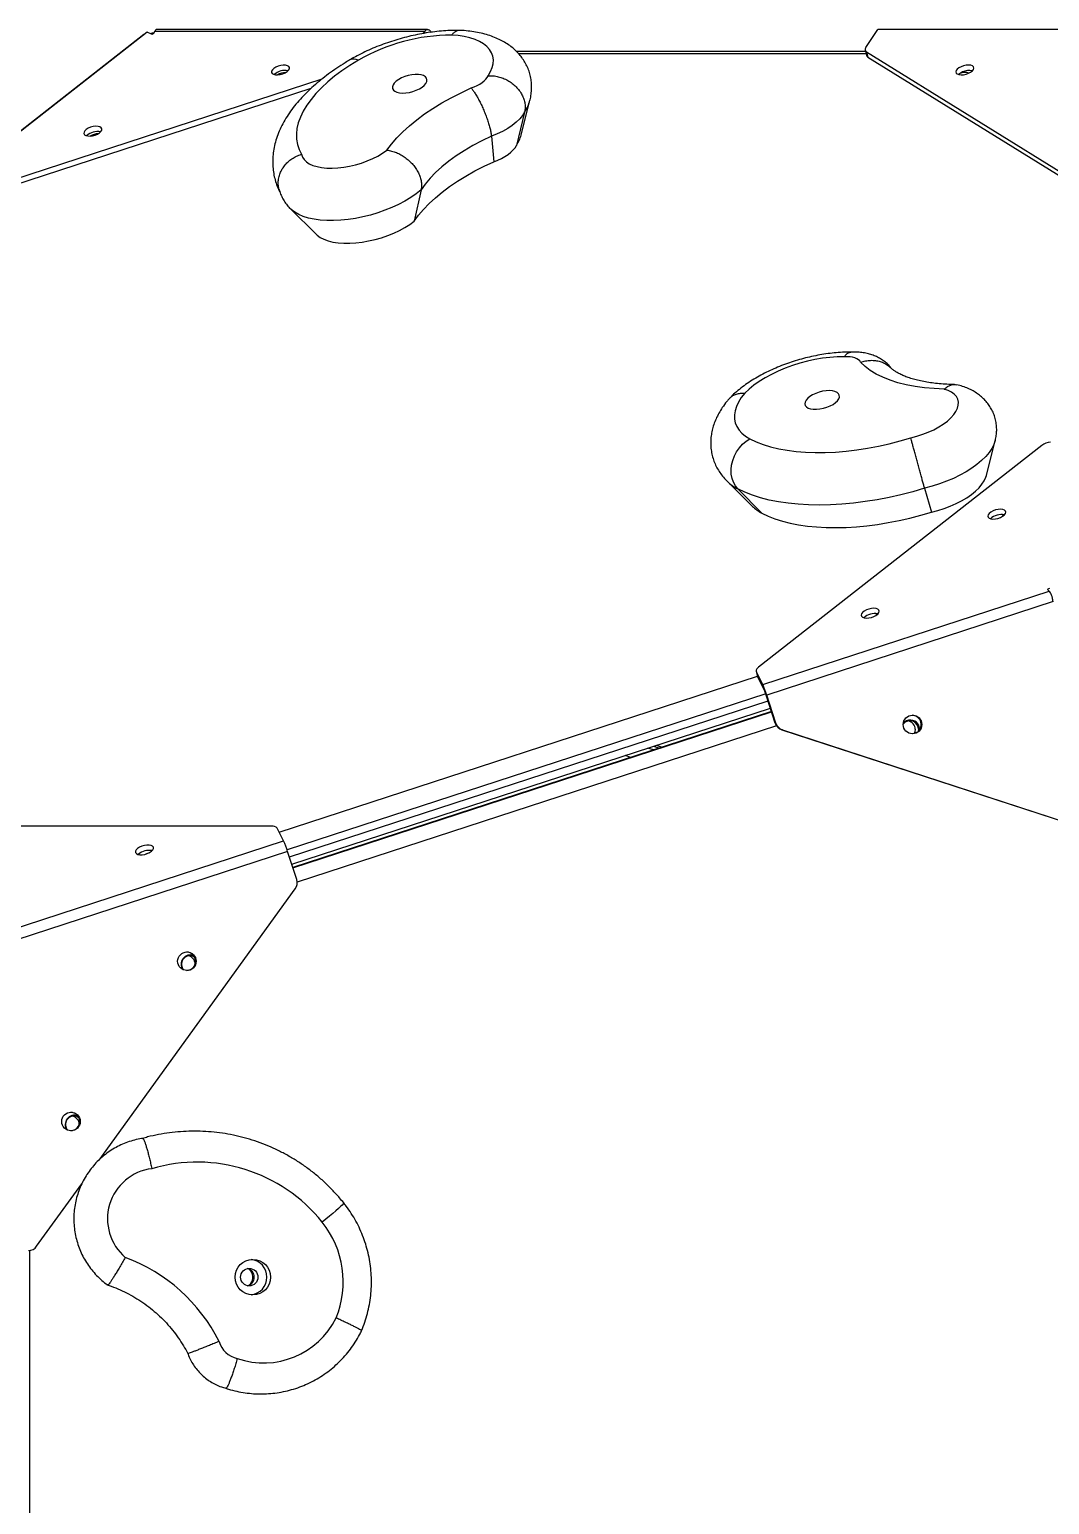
# Model space of a CAD drawing. Header units: millimetres. Extents: x -4720 to 4364, y -4819 to 4363.
# Drawn here: x 963 to 1457, y 127 to 842 of the extents above; entities that cross this region are included whole.
import ezdxf

# ---------------------------------------------------------------- set-up
doc = ezdxf.new("R2010")
doc.units = ezdxf.units.MM
doc.layers.add('DIKOM_ОБЪЕКТ', color=7, linetype='Continuous')

msp = doc.modelspace()

# ---------------------------------------------------------------- linework, layer by layer
at = {"layer": 'DIKOM_ОБЪЕКТ'}
for p, q in [((924.2, 765.76), (1018.17, 839.26)), ((1019.79, 840.26), (925.82, 766.76)), ((1018.34, 839.13), (1018.17, 839.26)), ((1021.83, 839.37), (1019.79, 840.26)), ((1023.38, 840.61), (1023.06, 839.78)), ((1154.33, 840.6), (1023.38, 840.61)), ((1155.75, 841.5), (1024.5, 841.5)), ((1153.62, 839.62), (1154.33, 840.6)), ((1154.56, 839.77), (1154.33, 840.6)), ((1157.04, 840.17), (1157.16, 840.6)), ((1157.16, 840.6), (1157.44, 840.22)), ((1368.18, 832.78), (1374.03, 841.55)), ((1505.37, 841.56), (1374.03, 841.55)), ((1368.08, 830.87), (1198.9, 830.87)), ((1368.37, 829.82), (1199.87, 829.82)), ((1367.89, 831.53), (1368.6, 828.98)), ((1368.54, 830.74), (1475.29, 764.56)), ((1368.54, 830.74), (1369.25, 828.19)), ((1369.25, 828.19), (1476, 762)), ((942.54, 764.74), (1104.58, 817.6)), ((943.25, 762.19), (1099.34, 813.11)), ((1202.75, 801.46), (1198.79, 785.35)), ((1201.08, 790.41), (1205.38, 807.35)), ((1205.38, 807.35), (1205.35, 807.24)), ((1186.69, 789.78), (1187.85, 777.48)), ((1152.58, 763.8), (1149.26, 748.69)), ((1089.3, 754.58), (1101.72, 742.29)), ((1453.56, 639.89), (1316.2, 532.48)), ((1426.67, 625.4), (1430.97, 642.34)), ((1300.85, 622.71), (1313.27, 610.41)), ((1300.92, 622.64), (1300.85, 622.71)), ((1306.18, 618.87), (1317.79, 607.16)), ((1396.69, 619.16), (1399.98, 607.58)), ((1318.22, 524.03), (1457.06, 569.32)), ((1457.06, 569.32), (1456.42, 569.89)), ((1459.01, 564.21), (1320.16, 518.92)), ((1315.04, 530.33), (1315.75, 527.78)), ((1318.22, 524.03), (1315.12, 530.13)), ((1315.12, 530.13), (1315.83, 527.57)), ((1083.76, 452.52), (1315.64, 528.16)), ((1315.83, 527.57), (1315.75, 527.78)), ((1318.93, 521.47), (1315.83, 527.57)), ((1318.22, 524.03), (1318.93, 521.47)), ((1319.7, 519.51), (1087.65, 443.83)), ((1088.74, 440.47), (1320.79, 516.16)), ((1320.16, 518.92), (1319.9, 518.92)), ((1324.31, 505.28), (1319.9, 518.92)), ((1324.58, 505.28), (1320.16, 518.92)), ((1089.88, 436.95), (1321.93, 512.64)), ((1322.47, 510.97), (1090.42, 435.28)), ((1322.47, 510.97), (1090.42, 435.28)), ((1090.46, 435.18), (1322.51, 510.87)), ((1324.89, 504.08), (1092.53, 428.29)), ((1324.31, 505.28), (1324.58, 505.28)), ((1327.51, 502.07), (1530.44, 435.88)), ((1327.78, 502.07), (1327.51, 502.07)), ((1327.78, 502.07), (1530.71, 435.88)), ((1393.72, 502.32), (1393.6, 501.32)), ((1265.29, 494.16), (1268.11, 493.24)), ((1266.62, 494.6), (1269.44, 493.68)), ((1254.31, 488.74), (1251.48, 489.66)), ((1265.29, 492.32), (1262.46, 493.24)), ((1080.01, 455.43), (888.05, 455.43)), ((1085.93, 448.25), (1082.83, 454.35)), ((952.47, 404.71), (1085.93, 448.25)), ((1087.88, 443.15), (956.63, 400.33)), ((1092.29, 429.51), (1087.88, 443.15)), ((996.44, 293.55), (1091.58, 425.02)), ((1041.8, 392.38), (1042.82, 391.89)), ((985.6, 314.72), (986.62, 314.22)), ((966.17, 251.73), (988.14, 282.08)), ((962.81, 249.71), (962.81, 3.84)), ((1070.06, 239.78), (1069.36, 240.56))]:
    msp.add_line(p, q, dxfattribs=at)
at = {"layer": 'DIKOM_ОБЪЕКТ', "flags": 128}
for points in [[(1185.18, 819.15), (1186.31, 821.13), (1187.1, 823.08), (1187.54, 824.99), (1187.63, 826.84), (1187.37, 828.61), (1186.76, 830.28), (1185.8, 831.84), (1184.51, 833.28), (1182.9, 834.58), (1180.97, 835.72), (1178.76, 836.71), (1176.27, 837.53), (1173.54, 838.17), (1170.58, 838.63), (1167.43, 838.89)], [(1088.77, 823.09), (1088.46, 823.63), (1087.82, 824.02), (1086.91, 824.25), (1085.8, 824.29), (1084.57, 824.14), (1083.34, 823.81), (1082.19, 823.33), (1081.22, 822.73), (1080.51, 822.07), (1080.12, 821.4), (1080.08, 820.77), (1080.39, 820.24), (1081.02, 819.84), (1081.93, 819.62), (1083.05, 819.58), (1084.27, 819.73), (1085.51, 820.06), (1086.66, 820.54), (1087.63, 821.13), (1088.34, 821.79), (1088.73, 822.47), (1088.77, 823.09)], [(1122.17, 826.67), (1118.09, 824.15), (1114.24, 821.54), (1110.66, 818.86), (1107.35, 816.11), (1104.33, 813.32), (1101.62, 810.5), (1099.23, 807.65), (1097.17, 804.8), (1095.45, 801.96), (1094.08, 799.14), (1093.06, 796.35), (1092.41, 793.61), (1092.12, 790.93), (1092.2, 788.33), (1092.64, 785.81), (1093.44, 783.39), (1094.6, 781.08)], [(1417.98, 820.33), (1419.03, 820.89), (1419.85, 821.53), (1420.38, 822.2), (1420.56, 822.85), (1420.39, 823.43), (1419.88, 823.89), (1419.07, 824.19), (1418.03, 824.3), (1416.84, 824.23), (1415.59, 823.96), (1414.4, 823.54), (1413.35, 822.98), (1412.52, 822.34), (1412, 821.67), (1411.82, 821.02), (1411.99, 820.44), (1412.5, 819.99), (1413.31, 819.69), (1414.35, 819.57), (1415.54, 819.65), (1416.79, 819.91), (1417.98, 820.33)], [(1143.63, 810.73), (1145.24, 810.81), (1146.93, 811.06), (1148.62, 811.49), (1150.24, 812.08), (1151.74, 812.79), (1153.05, 813.61), (1154.11, 814.49), (1154.88, 815.41), (1155.33, 816.32), (1155.45, 817.19), (1155.22, 817.97), (1154.66, 818.65), (1153.79, 819.19), (1152.64, 819.57), (1151.26, 819.77), (1149.72, 819.78), (1148.06, 819.62), (1146.36, 819.27), (1144.7, 818.76), (1143.13, 818.11), (1141.72, 817.34), (1140.53, 816.48), (1139.61, 815.58), (1138.99, 814.66), (1138.71, 813.77), (1138.76, 812.94), (1139.16, 812.2), (1139.88, 811.59), (1140.9, 811.13), (1142.16, 810.84), (1143.63, 810.73)], [(1176.88, 813.23), (1178.35, 813.78), (1179.73, 814.42), (1181.02, 815.11), (1182.17, 815.87), (1183.18, 816.66), (1184.03, 817.48), (1184.7, 818.32), (1185.18, 819.15)], [(1136.03, 783.06), (1138.27, 786.05), (1140.84, 789.03), (1143.74, 791.99), (1146.96, 794.92), (1150.48, 797.79), (1154.28, 800.6), (1158.35, 803.33), (1162.67, 805.97), (1167.21, 808.51), (1171.95, 810.93), (1176.88, 813.23)], [(1202.75, 801.46), (1201.75, 799.83), (1200.4, 798.21), (1198.74, 796.61), (1196.79, 795.06), (1194.57, 793.58), (1192.13, 792.19), (1189.49, 790.92), (1186.69, 789.78)], [(997.82, 793.43), (997.51, 793.96), (996.88, 794.36), (995.96, 794.58), (994.85, 794.62), (993.63, 794.47), (992.39, 794.14), (991.24, 793.66), (990.27, 793.07), (989.56, 792.41), (989.17, 791.73), (989.13, 791.11), (989.44, 790.57), (990.07, 790.18), (990.99, 789.95), (992.1, 789.91), (993.32, 790.06), (994.56, 790.39), (995.71, 790.87), (996.68, 791.47), (997.39, 792.13), (997.78, 792.8), (997.82, 793.43)], [(1186.69, 789.78), (1182.1, 787.58), (1177.7, 785.26), (1173.53, 782.82), (1169.62, 780.28), (1165.98, 777.66), (1162.63, 774.96), (1159.6, 772.21), (1156.91, 769.43), (1154.56, 766.62), (1152.58, 763.8)], [(1094.6, 781.08), (1095.05, 779.75), (1095.83, 778.52), (1096.96, 777.43), (1098.39, 776.48), (1100.13, 775.69), (1102.14, 775.08), (1104.38, 774.64), (1106.84, 774.39), (1109.46, 774.33), (1112.21, 774.46), (1115.06, 774.78), (1117.96, 775.29), (1120.86, 775.97), (1123.72, 776.82), (1126.5, 777.82), (1129.16, 778.97), (1131.66, 780.23), (1133.96, 781.6), (1136.03, 783.06)], [(1187.85, 777.48), (1189.77, 778.23), (1191.58, 779.08), (1193.26, 780.01), (1194.78, 781.01), (1196.11, 782.07), (1197.23, 783.15), (1198.13, 784.25), (1198.79, 785.35)], [(1149.26, 748.69), (1151.34, 751.54), (1153.75, 754.38), (1156.48, 757.2), (1159.51, 759.99), (1162.83, 762.73), (1166.42, 765.41), (1170.27, 768.02), (1174.36, 770.54), (1178.66, 772.97), (1183.17, 775.29), (1187.85, 777.48)], [(1152.58, 763.8), (1150.22, 761.93), (1147.6, 760.12), (1144.74, 758.4), (1141.69, 756.79), (1138.45, 755.28), (1135.07, 753.91), (1131.58, 752.68), (1128.01, 751.61), (1124.39, 750.71), (1120.76, 749.98), (1117.16, 749.43), (1113.63, 749.07), (1110.18, 748.9), (1106.86, 748.92), (1103.71, 749.14), (1100.74, 749.54), (1097.99, 750.14), (1095.49, 750.91), (1093.25, 751.85), (1091.31, 752.96), (1089.68, 754.23), (1089.32, 754.56)], [(1101.72, 742.29), (1102.24, 741.81), (1103.73, 740.75), (1105.51, 739.85), (1107.56, 739.11), (1109.87, 738.55), (1112.39, 738.16), (1115.1, 737.97), (1117.97, 737.96), (1120.97, 738.13), (1124.04, 738.5), (1127.16, 739.04), (1130.29, 739.76), (1133.39, 740.64), (1136.41, 741.68), (1139.33, 742.86), (1142.11, 744.17), (1144.71, 745.59), (1147.11, 747.1), (1149.26, 748.69)], [(1357.79, 682.92), (1354.36, 682.86), (1350.83, 682.61), (1347.22, 682.17), (1343.55, 681.55), (1339.88, 680.75), (1336.23, 679.77), (1332.63, 678.64), (1329.11, 677.36), (1325.72, 675.93), (1322.48, 674.38), (1319.42, 672.72), (1316.57, 670.96), (1313.95, 669.12), (1311.59, 667.22), (1309.52, 665.27)], [(1365.62, 680.22), (1365.22, 680.87), (1364.63, 681.46), (1363.85, 681.95), (1362.9, 682.36), (1361.8, 682.66), (1360.57, 682.86), (1359.22, 682.94), (1357.79, 682.92)], [(1406.26, 667.27), (1401.34, 667.49), (1396.61, 667.91), (1392.08, 668.53), (1387.78, 669.35), (1383.73, 670.36), (1379.95, 671.57), (1376.45, 672.96), (1373.26, 674.52), (1370.38, 676.26), (1367.83, 678.16), (1365.62, 680.22)], [(1309.52, 665.27), (1307.84, 663.11), (1306.49, 660.96), (1305.47, 658.83), (1304.81, 656.74), (1304.49, 654.7), (1304.53, 652.72), (1304.92, 650.84), (1305.66, 649.05), (1306.75, 647.37), (1308.17, 645.83), (1309.92, 644.42), (1311.98, 643.16)], [(1354.43, 661.6), (1355.07, 662.52), (1355.37, 663.41), (1355.33, 664.25), (1354.95, 664.99), (1354.24, 665.61), (1353.24, 666.08), (1351.98, 666.38), (1350.52, 666.49), (1348.92, 666.43), (1347.24, 666.18), (1345.55, 665.76), (1343.91, 665.18), (1342.41, 664.47), (1341.09, 663.66), (1340.02, 662.78), (1339.23, 661.86), (1338.76, 660.95), (1338.63, 660.08), (1338.84, 659.29), (1339.39, 658.61), (1340.24, 658.06), (1341.38, 657.67), (1342.75, 657.46), (1344.29, 657.44), (1345.94, 657.6), (1347.63, 657.93), (1349.3, 658.44), (1350.88, 659.08), (1352.3, 659.85), (1353.5, 660.7), (1354.43, 661.6)], [(1390.03, 643.66), (1392.92, 644.41), (1395.76, 645.32), (1398.5, 646.38), (1401.1, 647.57), (1403.53, 648.88), (1405.75, 650.28), (1407.72, 651.76), (1409.42, 653.3), (1410.82, 654.86), (1411.9, 656.43), (1412.64, 657.98), (1413.04, 659.5), (1413.08, 660.95), (1412.77, 662.32), (1412.11, 663.59), (1411.11, 664.73), (1409.79, 665.74), (1408.16, 666.59), (1406.26, 667.27)], [(1311.98, 643.16), (1315.06, 641.69), (1318.42, 640.38), (1322.06, 639.26), (1325.95, 638.32), (1330.08, 637.57), (1334.42, 637.01), (1338.96, 636.65), (1343.68, 636.48), (1348.55, 636.51), (1353.54, 636.74), (1358.64, 637.17), (1363.82, 637.79), (1369.05, 638.6), (1374.32, 639.6), (1379.59, 640.78), (1384.83, 642.13), (1390.03, 643.66)], [(1306.18, 618.87), (1304.97, 620.34), (1304.02, 622.06), (1303.35, 623.97), (1302.98, 626.04), (1302.9, 628.22), (1303.14, 630.45), (1303.67, 632.67), (1304.49, 634.85), (1305.57, 636.91), (1306.9, 638.82), (1308.44, 640.52), (1310.15, 641.98), (1311.98, 643.16)], [(1430.96, 642.31), (1430.32, 640.44), (1429.32, 638.49), (1427.98, 636.53), (1426.32, 634.57), (1424.35, 632.64), (1422.09, 630.75), (1419.56, 628.92), (1416.79, 627.16), (1413.8, 625.51), (1410.63, 623.96), (1407.3, 622.54), (1403.84, 621.25), (1400.3, 620.12), (1396.69, 619.16)], [(1399.98, 607.58), (1403.1, 608.4), (1406.16, 609.37), (1409.13, 610.5), (1411.97, 611.76), (1414.64, 613.13), (1417.13, 614.61), (1419.38, 616.17), (1421.38, 617.79), (1423.1, 619.46), (1424.52, 621.15), (1425.62, 622.84), (1426.39, 624.51), (1426.67, 625.4)], [(1396.69, 619.16), (1390.98, 617.5), (1385.23, 616.03), (1379.45, 614.73), (1373.68, 613.63), (1367.93, 612.71), (1362.24, 611.99), (1356.62, 611.47), (1351.1, 611.15), (1345.71, 611.03), (1340.46, 611.11), (1335.38, 611.4), (1330.48, 611.89), (1325.8, 612.58), (1321.34, 613.46), (1317.14, 614.54), (1313.2, 615.8), (1309.54, 617.25), (1306.18, 618.87)], [(1433.46, 605.01), (1434.51, 605.57), (1435.33, 606.21), (1435.86, 606.88), (1436.04, 607.53), (1435.87, 608.11), (1435.36, 608.57), (1434.55, 608.86), (1433.51, 608.98), (1432.32, 608.9), (1431.07, 608.64), (1429.88, 608.22), (1428.83, 607.66), (1428.01, 607.02), (1427.48, 606.35), (1427.3, 605.7), (1427.47, 605.12), (1427.98, 604.66), (1428.79, 604.37), (1429.83, 604.25), (1431.02, 604.33), (1432.27, 604.59), (1433.46, 605.01)], [(1317.79, 607.16), (1320.84, 605.68), (1324.16, 604.37), (1327.74, 603.23), (1331.56, 602.25), (1335.61, 601.46), (1339.87, 600.84), (1344.31, 600.4), (1348.93, 600.15), (1353.7, 600.08), (1358.61, 600.2), (1363.62, 600.5), (1368.72, 600.99), (1373.89, 601.65), (1379.11, 602.5), (1384.35, 603.52), (1389.59, 604.71), (1394.81, 606.06), (1399.98, 607.58)], [(1372.08, 557.01), (1373.13, 557.57), (1373.95, 558.21), (1374.47, 558.88), (1374.66, 559.53), (1374.49, 560.11), (1373.98, 560.57), (1373.17, 560.86), (1372.13, 560.98), (1370.93, 560.9), (1369.69, 560.64), (1368.49, 560.22), (1367.44, 559.66), (1366.62, 559.02), (1366.1, 558.35), (1365.91, 557.7), (1366.08, 557.12), (1366.59, 556.66), (1367.4, 556.37), (1368.45, 556.25), (1369.64, 556.33), (1370.88, 556.59), (1372.08, 557.01)], [(1316.2, 532.48), (1315.85, 532.18), (1315.55, 531.88), (1315.32, 531.57), (1315.15, 531.26), (1315.04, 530.96), (1315, 530.66), (1315.03, 530.39), (1315.12, 530.13)], [(1392.77, 500.72), (1391.58, 500.25), (1390.7, 500.14)], [(1392.14, 502.32), (1391.96, 501.1), (1391.59, 500.26)], [(1015.28, 441.71), (1016.24, 441.52), (1017.38, 441.52), (1018.62, 441.71), (1019.84, 442.07), (1020.96, 442.58), (1021.89, 443.19), (1022.53, 443.86), (1022.86, 444.53), (1022.83, 445.14), (1022.45, 445.65), (1021.76, 446.02), (1020.8, 446.21), (1019.65, 446.21), (1018.42, 446.02), (1017.19, 445.66), (1016.07, 445.15), (1015.15, 444.54), (1014.5, 443.87), (1014.18, 443.2), (1014.2, 442.59), (1014.58, 442.08), (1015.28, 441.71)], [(1015.81, 441.94), (1015.78, 441.73), (1015.78, 441.59)], [(1018.64, 441.72), (1019.61, 442.14), (1020.72, 442.45)], [(1115.06, 272.77), (1115.06, 272.66), (1114.81, 272.3), (1114.29, 271.73), (1113.51, 270.95), (1112.47, 269.99), (1111.22, 268.87), (1109.78, 267.62), (1108.18, 266.27), (1106.47, 264.84), (1104.68, 263.39)]]:
    msp.add_lwpolyline(points, dxfattribs=at)
at = {"layer": 'DIKOM_ОБЪЕКТ'}
for centre, radius in [((1390.84, 504.65), 4.49), ((1039.06, 389.9), 4.49), ((982.85, 312.23), 4.49), ((1071.04, 236.78), 8.61), ((1069.27, 236.77), 4.22)]:
    msp.add_circle(centre, radius, dxfattribs=at)
for centre, radius, start, end in [((1167.94, 747.08), 91.81, 90.31933, 119.90173), ((1155.75, 839.87), 1.59, 27.33136, 152.67829), ((1369.18, 831.91), 1.33, 139.05786, 240.9734), ((1119.98, 822.9), 4.36, 59.84548, 115.65648), ((1369.91, 829.39), 1.37, 197.5224, 241.14116), ((1086.64, 813.96), 7.79, 78.73865, 132.28096), ((1087.52, 811.63), 9.09, 93.49647, 119.01679), ((1417.23, 815.61), 5.78, 111.54224, 134.65232), ((1416.36, 813.59), 7.12, 74.63977, 111.81539), ((1418.41, 814.25), 7.5, 78.34084, 116.1237), ((1185.65, 812.63), 20.43, 326.85691, 344.70411), ((995.69, 784.29), 7.79, 78.73729, 132.28139), ((996.57, 781.97), 9.09, 93.46849, 119.04418), ((1184.66, 794.8), 17, 326.2482, 345.05209), ((1459.09, 632.3), 9.39, 98.76488, 126.03994), ((1316.5, 638.84), 22.48, 226.12231, 242.67301), ((1326.37, 623.85), 18.77, 225.71836, 242.80821), ((1433.9, 598.59), 7.83, 78.90768, 132.12048), ((1433.63, 605.16), 1.42, 27.90988, 63.81469), ((1372.51, 550.59), 7.83, 78.90758, 132.12058), ((1372.25, 557.16), 1.42, 28.02824, 63.85351), ((1280.34, 506.68), 41.66, 17.0824, 24.59836), ((1300, 512.81), 20.82, 17.08154, 24.60111), ((1390.56, 504.64), 4.5, 299.43983, 88.11704), ((1329.06, 506.82), 4.99, 197.88877, 251.89112), ((1329.33, 506.82), 4.99, 197.88974, 251.88962), ((1389.61, 502.34), 4.11, 359.75765, 142.46295), ((1389.83, 502.35), 4.47, 35.8393, 140.34342), ((1388.02, 502.33), 4.12, 359.87962, 78.7828), ((1389.8, 502.32), 4.51, 357.89157, 35.87554), ((1080.45, 452.36), 3.1, 39.81473, 98.25018), ((1020.74, 435.86), 7.81, 78.83442, 132.18633), ((1048.1, 430.92), 41.61, 17.08272, 24.60788), ((1087.52, 427.96), 5.02, 324.12962, 17.94163), ((1038.79, 389.89), 4.5, 271.81986, 88.10953), ((1040.76, 388.46), 4.49, 69.63604, 215.64616), ((1040.54, 388.46), 4.12, 72.16873, 222.60907), ((1038.94, 388.46), 4.12, 0.19126, 78.77719), ((984.55, 310.79), 4.49, 69.60771, 215.66572), ((984.33, 310.79), 4.12, 72.13412, 222.64345), ((982.59, 312.22), 4.5, 271.82039, 88.10976), ((982.73, 310.8), 4.12, 0.00959, 78.783), ((1025.08, 265), 24.53, 97.15739, 229.61684), ((1044.02, 214.81), 77.72, 38.68802, 106.44202), ((1068.64, 234.5), 46.19, 337.72189, 38.71317), ((962.14, 254.64), 4.98, 272.00956, 324.14749), ((980.37, 168.39), 83.08, 26.59983, 69.70948), ((1069.23, 236.77), 8.63, 276.03628, 83.96372), ((1067.49, 236.77), 4.23, 282.20129, 77.79871), ((1065.89, 236.77), 5.14, 312.40373, 35.89695), ((1076.25, 234.38), 39.2, 250.97741, 333.66804), ((1066.05, 208.89), 11.86, 196.13941, 257.4039)]:
    msp.add_arc(centre, radius, start, end, dxfattribs=at)
for centre, major_axis, ratio, start_param, end_param in [((1022.34, 839.78), (0.732, 0.173), 0.587592, 3.807302, 5.901697), ((1457.18, 570.14), (0.839, 0.112), 0.46383, 1.425432, 3.519827)]:
    msp.add_ellipse(centre, major_axis=major_axis, ratio=ratio, start_param=start_param, end_param=end_param, dxfattribs=at)
for points, knots in [([(1021.36, 839.58), (1021.44, 839.62), (1021.97, 839.88), (1022.61, 840.02), (1023.12, 839.97), (1023.13, 839.97)], [0, 0, 0, 0, 0.1470257, 0.9871038, 1, 1, 1, 1]), ([(1024.52, 841.5), (1024.52, 841.5), (1024.29, 841.55), (1023.83, 841.35), (1023.54, 840.87), (1023.38, 840.61)], [0, 0, 0, 0, 0.000201, 0.460915, 1, 1, 1, 1]), ([(1171.37, 841.13), (1170.81, 841.13), (1168.9, 841.15), (1165.57, 841.04), (1161.37, 840.72), (1157.14, 840.22), (1152.91, 839.54), (1148.69, 838.68), (1144.48, 837.67), (1140.32, 836.49), (1136.21, 835.15), (1132.18, 833.67), (1128.24, 832.04), (1124.41, 830.26), (1121.02, 828.52), (1118.96, 827.34), (1118.09, 826.83)], [0, 0, 0, 0, 0.031604, 0.108913, 0.185652, 0.261911, 0.337793, 0.413404, 0.48885, 0.564233, 0.639648, 0.715172, 0.790909, 0.86697, 0.943473, 1, 1, 1, 1]), ([(1171.5, 841.08), (1171.34, 841.1), (1170.76, 841.17), (1169.77, 840.85), (1168.58, 840.13), (1167.82, 839.37), (1167.44, 838.91), (1167.43, 838.89)], [0, 0, 0, 0, 0.117442, 0.41373, 0.697616, 0.989474, 1, 1, 1, 1]), ([(1205.32, 807.17), (1205.36, 807.29), (1205.66, 808.26), (1205.98, 810.24), (1206.24, 813.07), (1206.13, 815.94), (1205.7, 818.72), (1204.96, 821.39), (1203.92, 823.92), (1202.62, 826.3), (1201.06, 828.53), (1199.26, 830.59), (1197.23, 832.49), (1194.96, 834.22), (1192.44, 835.78), (1189.68, 837.17), (1186.67, 838.37), (1183.41, 839.38), (1179.94, 840.18), (1176.29, 840.75), (1173.45, 841.03), (1171.83, 841.11), (1171.5, 841.12)], [0, 0, 0, 0, 0.006864, 0.0563, 0.109811, 0.161738, 0.212372, 0.262127, 0.311397, 0.360457, 0.409712, 0.459583, 0.510507, 0.562936, 0.617301, 0.673932, 0.73295, 0.794133, 0.856891, 0.92044, 0.983939, 1, 1, 1, 1]), ([(1118.09, 826.83), (1117.34, 826.38), (1115.15, 825.08), (1111.67, 822.83), (1107.71, 820.05), (1103.96, 817.16), (1100.41, 814.17), (1097.09, 811.06), (1094.02, 807.85), (1091.21, 804.54), (1088.69, 801.14), (1086.48, 797.66), (1084.61, 794.14), (1083.09, 790.6), (1081.94, 787.06), (1081.14, 783.56), (1080.7, 780.11), (1080.6, 776.72), (1080.83, 773.42), (1081.38, 770.22), (1082.25, 767.12), (1083.2, 764.54), (1083.98, 763.06), (1084.26, 762.52)], [0, 0, 0, 0, 0.027455, 0.079652, 0.132086, 0.184819, 0.237867, 0.291225, 0.344849, 0.398639, 0.45233, 0.505613, 0.558112, 0.609465, 0.659405, 0.707824, 0.75477, 0.800415, 0.844999, 0.888797, 0.932096, 0.975187, 1, 1, 1, 1]), ([(1185.18, 819.15), (1185.2, 819.15), (1185.98, 819.19), (1187.59, 819.15), (1189.99, 818.74), (1192.38, 817.97), (1194.66, 816.87), (1196.78, 815.47), (1198.66, 813.82), (1200.27, 811.95), (1201.54, 809.93), (1202.47, 807.8), (1202.98, 805.65), (1203.13, 803.49), (1202.88, 802.14), (1202.75, 801.46)], [0, 0, 0, 0, 0.002397, 0.08377, 0.167448, 0.249545, 0.334017, 0.416083, 0.500526, 0.58258, 0.667012, 0.749068, 0.833507, 0.915564, 1, 1, 1, 1]), ([(1176.88, 813.23), (1176.89, 813.22), (1177.17, 812.89), (1177.78, 812.11), (1178.77, 810.64), (1179.83, 808.86), (1180.91, 806.88), (1181.98, 804.7), (1183, 802.41), (1183.96, 800.06), (1184.8, 797.73), (1185.53, 795.45), (1186.09, 793.34), (1186.5, 791.39), (1186.63, 790.32), (1186.69, 789.78)], [0, 0, 0, 0, 0.0018928, 0.0842692, 0.1690302, 0.2510878, 0.3355122, 0.4174251, 0.5017033, 0.583552, 0.6677698, 0.7496396, 0.833887, 0.9157567, 1, 1, 1, 1]), ([(1083.78, 764.06), (1083.72, 764.24), (1083.42, 765.12), (1083.29, 766.82), (1083.42, 769.1), (1083.99, 771.35), (1084.96, 773.53), (1086.3, 775.55), (1087.98, 777.38), (1089.94, 778.93), (1092.15, 780.2), (1093.75, 780.82), (1094.58, 781.07), (1094.6, 781.08)], [0, 0, 0, 0, 0.02659, 0.13572, 0.241751, 0.350858, 0.456949, 0.566111, 0.672356, 0.781668, 0.888016, 0.997423, 1, 1, 1, 1]), ([(1136.03, 783.06), (1136.04, 783.06), (1136.78, 782.98), (1138.31, 782.71), (1140.59, 781.95), (1142.84, 780.86), (1144.93, 779.52), (1146.89, 777.91), (1148.63, 776.12), (1150.14, 774.14), (1151.33, 772.07), (1152.21, 769.92), (1152.72, 767.8), (1152.89, 765.71), (1152.68, 764.44), (1152.58, 763.8)], [0, 0, 0, 0, 0.001371, 0.087956, 0.177235, 0.259129, 0.343337, 0.424455, 0.507876, 0.588644, 0.671731, 0.752627, 0.835875, 0.916766, 1, 1, 1, 1]), ([(1083.77, 764.06), (1083.8, 763.9), (1084.02, 762.91), (1084.71, 761.18), (1085.83, 758.93), (1087.24, 756.88), (1088.43, 755.42), (1089.19, 754.71), (1089.36, 754.56)], [0, 0, 0, 0, 0.044777, 0.270564, 0.493792, 0.716033, 0.939132, 1, 1, 1, 1]), ([(1361.1, 685.15), (1360.66, 685.16), (1358.94, 685.17), (1355.87, 685.04), (1351.89, 684.7), (1347.89, 684.18), (1343.89, 683.47), (1339.91, 682.6), (1335.97, 681.56), (1332.07, 680.36), (1328.24, 679), (1324.5, 677.49), (1320.86, 675.84), (1317.33, 674.03), (1313.93, 672.08), (1310.69, 669.98), (1307.6, 667.73), (1304.77, 665.37), (1303, 663.69), (1302.17, 662.83), (1302.14, 662.79)], [0, 0, 0, 0, 0.020703, 0.082352, 0.143466, 0.204147, 0.264497, 0.324627, 0.384642, 0.444652, 0.504737, 0.565001, 0.625553, 0.686519, 0.748026, 0.810209, 0.873184, 0.937022, 0.997447, 1, 1, 1, 1]), ([(1357.79, 682.92), (1357.79, 682.93), (1358.09, 683.38), (1358.71, 684.15), (1359.72, 684.86), (1360.49, 685.18), (1360.91, 685.13), (1360.97, 685.13)], [0, 0, 0, 0, 0.009053, 0.316214, 0.632087, 0.941995, 1, 1, 1, 1]), ([(1380.74, 677.14), (1380.28, 677.71), (1379.34, 678.85), (1377.69, 680.34), (1375.86, 681.66), (1373.88, 682.77), (1371.73, 683.68), (1369.41, 684.39), (1366.91, 684.9), (1364.23, 685.17), (1362.23, 685.21), (1361.12, 685.16), (1360.97, 685.16)], [0, 0, 0, 0, 0.09779, 0.197941, 0.298795, 0.401417, 0.507077, 0.617204, 0.732962, 0.854446, 0.979802, 1, 1, 1, 1]), ([(1365.62, 680.22), (1365.64, 680.22), (1366.43, 680.51), (1368.06, 680.96), (1370.49, 681.25), (1372.9, 681.15), (1375.17, 680.68), (1377.28, 679.82), (1378.97, 678.8), (1379.82, 677.94), (1380.14, 677.61)], [0, 0, 0, 0, 0.003416, 0.152038, 0.304968, 0.453012, 0.605337, 0.753125, 0.905179, 1, 1, 1, 1]), ([(1411.23, 669.49), (1410.97, 669.49), (1409.38, 669.51), (1406.58, 669.63), (1402.91, 669.91), (1399.47, 670.33), (1396.25, 670.86), (1393.28, 671.5), (1390.59, 672.24), (1388.17, 673.04), (1386.03, 673.9), (1384.2, 674.79), (1382.65, 675.69), (1381.4, 676.56), (1380.61, 677.22), (1380.27, 677.56), (1380.18, 677.65)], [0, 0, 0, 0, 0.0161873, 0.098653, 0.1806318, 0.2620246, 0.3427793, 0.4228546, 0.502235, 0.5809363, 0.6590339, 0.7366882, 0.8141907, 0.8918712, 0.9703695, 1, 1, 1, 1]), ([(1301.9, 662.46), (1302.05, 662.65), (1302.56, 663.3), (1303.76, 664.13), (1305.44, 664.89), (1307.36, 665.29), (1308.76, 665.32), (1309.49, 665.27), (1309.52, 665.27)], [0, 0, 0, 0, 0.091934, 0.315324, 0.545181, 0.765417, 0.991835, 1, 1, 1, 1]), ([(1406.26, 667.27), (1406.26, 667.28), (1406.77, 667.73), (1407.81, 668.53), (1409.37, 669.25), (1410.9, 669.57), (1411.86, 669.42), (1412.34, 669.35)], [0, 0, 0, 0, 0.004005, 0.257022, 0.517895, 0.757198, 1, 1, 1, 1]), ([(1430.93, 642.29), (1431, 642.52), (1431.3, 643.54), (1431.56, 645.4), (1431.7, 647.91), (1431.51, 650.46), (1430.99, 653.01), (1430.17, 655.43), (1429.08, 657.7), (1427.73, 659.8), (1426.16, 661.72), (1424.37, 663.47), (1422.37, 665.03), (1420.17, 666.41), (1417.75, 667.6), (1415.14, 668.61), (1413.28, 669.1), (1412.34, 669.34)], [0, 0, 0, 0, 0.019817, 0.086366, 0.151789, 0.222696, 0.291992, 0.360013, 0.427199, 0.493989, 0.56093, 0.628621, 0.697727, 0.768983, 0.843148, 0.920863, 1, 1, 1, 1]), ([(1301.87, 662.49), (1301.52, 662.08), (1300.35, 660.72), (1298.67, 658.42), (1296.92, 655.6), (1295.54, 652.84), (1294.46, 650.07), (1293.67, 647.31), (1293.16, 644.46), (1292.95, 641.55), (1293.07, 638.6), (1293.53, 635.74), (1294.29, 632.99), (1295.34, 630.38), (1296.66, 627.9), (1298.26, 625.59), (1299.71, 623.82), (1300.69, 622.9), (1300.98, 622.62)], [0, 0, 0, 0, 0.035638, 0.117839, 0.190586, 0.260676, 0.328153, 0.393311, 0.456564, 0.524718, 0.59093, 0.655582, 0.719195, 0.78227, 0.845152, 0.908352, 0.97239, 1, 1, 1, 1]), ([(1396.69, 619.16), (1396.55, 619.66), (1396.27, 620.67), (1395.74, 622.56), (1395.15, 624.68), (1394.52, 626.97), (1393.85, 629.38), (1393.19, 631.81), (1392.52, 634.24), (1391.89, 636.55), (1391.31, 638.73), (1390.79, 640.66), (1390.36, 642.34), (1390.13, 643.25), (1390.03, 643.65), (1390.03, 643.66)], [0, 0, 0, 0, 0.081916, 0.166209, 0.248126, 0.33242, 0.414319, 0.498595, 0.580542, 0.664859, 0.746923, 0.831358, 0.913503, 0.99801, 1, 1, 1, 1]), ([(1459.01, 564.21), (1458.9, 564.81), (1458.7, 565.91), (1458.27, 567.35), (1457.7, 568.55), (1457.29, 569.05), (1457.06, 569.32)], [0, 0, 0, 0, 0.273188, 0.500021, 0.730407, 1, 1, 1, 1]), ([(1115.06, 272.77), (1114.41, 273.57), (1112.61, 275.77), (1109.46, 279.21), (1105.59, 283), (1101.5, 286.55), (1097.21, 289.86), (1092.74, 292.92), (1088.09, 295.71), (1083.29, 298.22), (1078.36, 300.45), (1073.3, 302.38), (1068.14, 304.02), (1062.9, 305.35), (1057.58, 306.38), (1052.22, 307.09), (1046.82, 307.49), (1041.41, 307.57), (1036.01, 307.34), (1030.62, 306.79), (1025.28, 305.92), (1020.92, 304.98), (1018.37, 304.26), (1017.55, 304.02)], [0, 0, 0, 0, 0.028647, 0.078546, 0.128447, 0.178347, 0.228244, 0.278138, 0.328031, 0.377921, 0.427809, 0.477695, 0.52758, 0.577462, 0.627344, 0.677224, 0.727104, 0.776982, 0.82686, 0.876739, 0.926617, 0.976495, 1, 1, 1, 1]), ([(1017.57, 304.04), (1017.42, 304.02), (1016.1, 303.84), (1013.66, 303.28), (1010.29, 302.24), (1007.02, 300.89), (1003.89, 299.26), (1000.92, 297.36), (998.13, 295.19), (995.54, 292.79), (993.18, 290.16), (991.06, 287.33), (989.2, 284.32), (987.62, 281.16), (986.33, 277.87), (985.33, 274.47), (984.64, 271), (984.26, 267.49), (984.2, 263.95), (984.45, 260.42), (985.02, 256.92), (985.9, 253.49), (987.07, 250.16), (988.54, 246.94), (990.3, 243.87), (992.32, 240.96), (994.58, 238.25), (997.09, 235.76), (999.12, 234.04), (1000.32, 233.17), (1000.57, 233)], [0, 0, 0, 0, 0.004916, 0.042773, 0.080637, 0.118502, 0.156369, 0.194238, 0.232111, 0.269988, 0.30787, 0.345756, 0.383647, 0.421544, 0.459444, 0.49735, 0.535259, 0.573171, 0.611086, 0.649003, 0.686921, 0.724839, 0.762756, 0.800672, 0.838585, 0.876494, 0.9144, 0.952302, 0.990199, 1, 1, 1, 1]), ([(1017.57, 304), (1017.6, 304.02), (1017.69, 304.08), (1017.93, 303.75), (1018.3, 303.03), (1018.74, 301.91), (1019.24, 300.42), (1019.78, 298.63), (1020.35, 296.57), (1020.91, 294.31), (1021.48, 291.9), (1021.84, 290.22), (1022.02, 289.36), (1022.02, 289.35)], [0, 0, 0, 0, 0.039472, 0.147157, 0.251785, 0.359448, 0.464136, 0.571854, 0.676691, 0.784558, 0.889499, 0.997459, 1, 1, 1, 1]), ([(1123.73, 210.81), (1124.02, 211.51), (1124.86, 213.55), (1126.02, 217.05), (1127.13, 221.3), (1127.92, 225.63), (1128.4, 230), (1128.56, 234.39), (1128.41, 238.79), (1127.95, 243.16), (1127.17, 247.49), (1126.09, 251.75), (1124.7, 255.92), (1123.02, 259.98), (1121.05, 263.9), (1118.8, 267.68), (1116.76, 270.61), (1115.46, 272.27), (1115.06, 272.77)], [0, 0, 0, 0, 0.034365, 0.101226, 0.1681, 0.234976, 0.301856, 0.368738, 0.435622, 0.502507, 0.569392, 0.636275, 0.703158, 0.770038, 0.836915, 0.903789, 0.970659, 1, 1, 1, 1]), ([(1009.18, 246.32), (1009.18, 246.31), (1008.73, 245.53), (1007.82, 243.97), (1006.52, 241.75), (1005.29, 239.67), (1004.18, 237.84), (1003.18, 236.22), (1002.31, 234.9), (1001.59, 233.88), (1001.05, 233.23), (1000.72, 232.94), (1000.65, 233), (1000.62, 233.02)], [0, 0, 0, 0, 0.001733, 0.111265, 0.224205, 0.327801, 0.434325, 0.536942, 0.642467, 0.744639, 0.849748, 0.952082, 1, 1, 1, 1]), ([(1000.28, 233.08), (1000.98, 232.84), (1003.13, 232.11), (1006.67, 230.68), (1010.84, 228.66), (1014.86, 226.36), (1018.72, 223.8), (1022.39, 220.97), (1025.86, 217.9), (1029.12, 214.6), (1032.15, 211.09), (1034.93, 207.38), (1037.39, 203.61), (1038.8, 201.01), (1039.46, 199.78)], [0, 0, 0, 0, 0.041829, 0.129689, 0.217559, 0.305421, 0.393276, 0.481123, 0.568961, 0.65679, 0.74461, 0.83242, 0.920222, 1, 1, 1, 1]), ([(1123.71, 210.82), (1123.71, 210.85), (1123.7, 210.91), (1123.22, 211.22), (1122.38, 211.69), (1121.17, 212.33), (1119.67, 213.08), (1117.87, 213.96), (1115.88, 214.9), (1113.72, 215.91), (1112.2, 216.61), (1111.41, 216.97), (1111.38, 216.99)], [0, 0, 0, 0, 0.094908, 0.206304, 0.320933, 0.432345, 0.546982, 0.658427, 0.7731, 0.882971, 0.995927, 1, 1, 1, 1]), ([(1057.96, 182.91), (1058.38, 182.77), (1060.11, 182.19), (1063.22, 181.4), (1067.29, 180.65), (1071.41, 180.23), (1075.54, 180.12), (1079.68, 180.32), (1083.78, 180.84), (1087.84, 181.67), (1091.81, 182.81), (1095.7, 184.25), (1099.46, 185.98), (1103.07, 187.99), (1106.53, 190.28), (1109.8, 192.82), (1112.87, 195.6), (1115.72, 198.61), (1118.33, 201.83), (1120.69, 205.24), (1122.47, 208.25), (1123.41, 210.15), (1123.73, 210.81)], [0, 0, 0, 0, 0.017169, 0.070195, 0.123225, 0.176254, 0.229281, 0.282306, 0.33533, 0.388355, 0.441379, 0.494406, 0.547434, 0.600465, 0.653499, 0.706538, 0.75958, 0.812627, 0.865679, 0.918735, 0.971796, 1, 1, 1, 1]), ([(1054.66, 205.59), (1054.64, 205.58), (1053.85, 205.27), (1052.25, 204.63), (1049.94, 203.7), (1047.7, 202.8), (1045.66, 201.99), (1043.81, 201.26), (1042.25, 200.65), (1040.99, 200.19), (1040.1, 199.89), (1039.57, 199.74), (1039.52, 199.78), (1039.5, 199.8)], [0, 0, 0, 0, 0.002326, 0.103454, 0.207511, 0.308247, 0.411887, 0.512446, 0.615912, 0.716392, 0.819779, 0.920288, 1, 1, 1, 1]), ([(1039.48, 199.79), (1039.52, 199.66), (1039.87, 198.6), (1040.75, 196.71), (1042.2, 194.17), (1043.93, 191.82), (1045.9, 189.67), (1048.09, 187.74), (1050.48, 186.06), (1053.04, 184.66), (1055.54, 183.59), (1057.22, 183.12), (1057.97, 182.91)], [0, 0, 0, 0, 0.016102, 0.127979, 0.239875, 0.351761, 0.463634, 0.575489, 0.687327, 0.799143, 0.910942, 1, 1, 1, 1]), ([(1063.47, 197.31), (1063.46, 197.29), (1063.23, 196.47), (1062.76, 194.84), (1062.03, 192.51), (1061.3, 190.28), (1060.59, 188.26), (1059.92, 186.48), (1059.32, 185.03), (1058.79, 183.91), (1058.37, 183.19), (1058.09, 182.86), (1058.01, 182.93), (1057.98, 182.95)], [0, 0, 0, 0, 0.003046, 0.10646, 0.212805, 0.31714, 0.424491, 0.528787, 0.636101, 0.740383, 0.847683, 0.951969, 1, 1, 1, 1])]:
    msp.add_open_spline(points, degree=3, knots=knots, dxfattribs=at)

doc.saveas('drawing.dxf')
